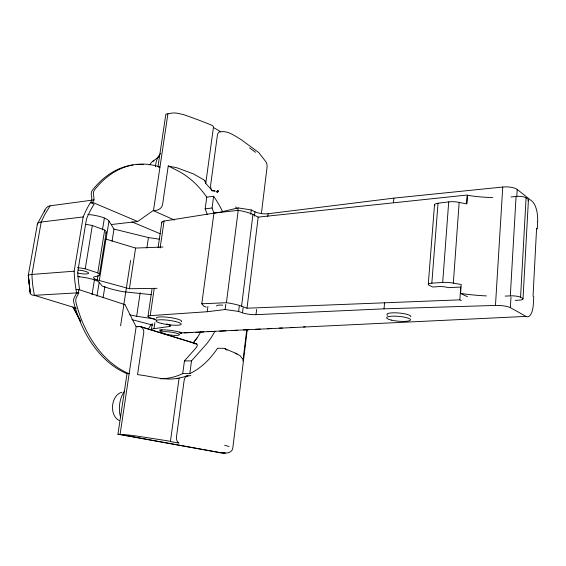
<?xml version="1.0" encoding="UTF-8"?>
<svg xmlns="http://www.w3.org/2000/svg" width="566" height="566" viewBox="0 0 566 566"><rect width="100%" height="100%" fill="white"/><g stroke="black" fill="none" stroke-linecap="round" stroke-linejoin="round"><path stroke-width="0.85" d="M537.65 221.575L537.268 228.905L536.589 228.395L533.052 296.011L533.745 296.435L533.349 304.041A16.584 6.544 87.2 0 1 529.967 315.517A16.69 6.587 87.2 0 1 526.005 316.394L180.971 332.921A11.016 1.804 7.5 0 0 165.817 329.928A11.016 1.804 7.5 0 0 161.529 332.023M515.209 300.383L518.739 300.199A7.62 1.712 3.5 0 0 522.411 298.204L520.564 297.242L526.076 197.867A7.45 2.356 2.2 0 0 516.072 196.437A62.359 21.041 2.5 0 1 511.013 196.968M522.998 299.004L528.411 200.173M505.141 296.082A63.993 15.388 3.7 0 0 510.306 295.862L516.072 196.437M526.005 316.394L510.362 307.635L510.978 297.051M516.786 196.494L517.197 189.433A11.03 3.58 2.3 0 0 502.75 187.028L393.872 198.121L268.121 213.743A9.332 2.724 7.1 0 1 254.962 211.783L251.269 209.936L238.109 207.906L220.4 212.123L164.062 221.058A8.695 2.314 8.4 0 0 161.996 222.855M156.23 319.988L149.735 317.576A8.9 1.564 7.7 0 1 150.238 315.651L207.227 311.725L225.112 309.531L238.626 311.42L242.481 312.821A9.572 1.847 6.8 0 0 255.995 314.668L384.031 308.838L495.469 305.428L502.75 187.028M461.382 300.652L459.847 299.846L460.752 287.054L448.13 287.655A7.04 1.634 4.4 0 0 439.046 286.594L432.771 287.004L429.092 285.271A7.358 1.733 4.4 0 1 431.83 283.17L442.69 282.434A11.115 2.618 4.2 0 1 453.331 283.113A63.838 15.919 3.6 0 0 461.198 284.457L460.568 293.421L467.502 296.74M466.61 203.739L467.226 195.015L258.188 217.118L252.938 214.514A21.593 6.113 7.5 0 0 238.215 210.368L213.934 213.092L201.793 303.786L203.817 306.227L206.314 307.112M453.331 283.113L459.16 202.387A10.896 3.389 3.5 0 0 448.718 201.885L438.034 203.222A7.216 2.243 3.7 0 0 434.914 205.741M442.69 282.434L448.718 201.885M431.83 283.17L438.034 203.222M428.278 284.252L434.511 204.736M384.031 308.838L384.576 302.683M393.476 202.515L393.872 198.121M255.995 314.668L256.624 309.404M267.803 216.375L268.121 213.743M242.948 360.981L246.79 329.454M247.257 329.561L232.824 447.954C232.166 453.161 226.181 453.522 222.12 452.885L225.218 452.977L222.679 452.913M261.365 213.792L267.138 166.432L266.777 163.609L266.239 162.244L258.846 152.65L240.868 139.42C234.89 136.01 228.848 131.064 221.511 131.666M242.481 312.821L243.125 307.6M254.424 216.134L254.962 211.783M459.847 299.846L247.024 308.201L258.188 217.118M238.626 311.42L239.284 306.171M250.724 214.309L251.269 209.936M247.024 308.201L241.576 306.171L252.938 214.514M225.112 309.531L225.784 304.275M237.777 210.531L238.109 207.906M201.793 303.786L226.414 302.704L238.215 210.368M207.227 311.725L207.92 306.482M160.355 378.781A106.026 73.212 85.9 0 0 182.726 373.595L189.787 373.659L191.499 360.903L206.901 343.555A95.696 65.663 85.8 0 0 214.755 331.556M214.167 213.736L212.066 208.012L213.644 196.253L206.76 197.117A105.962 73.113 85.8 0 0 177.321 170.55L168.244 165.987L162.52 204.885C161.706 208.953 157.221 210.75 153.457 210.708L167.911 113.816M170.408 441.558L179.104 378.038A106.825 72.943 85.9 0 0 187.113 375.831A5.809 3.863 -87.9 0 0 184.127 380.479L176.514 436.627A5.936 3.927 -84.8 0 0 179.012 443.072L170.408 441.558A7.153 0.432 6.8 0 0 168.604 441.013L167.31 440.794A257.94 12.487 7.1 0 0 136.639 436.061A12.155 0.736 6.9 0 0 122.935 434.554L117.94 434.256L127.003 373.694A106.974 74.882 85.7 0 1 73.842 302.605A6.261 4.74 87.7 0 1 74.995 296.209A6.297 4.804 86.9 0 0 76.283 293.146L76.622 292.884L75.703 287.592A101.151 70.778 85.7 0 1 74.146 271.206L83.188 216.927A101.151 70.778 85.7 0 1 89.541 204.036L91.925 200.187L91.713 199.734A6.184 4.563 79.8 0 0 91.522 196.289A6.127 4.471 79.8 0 1 92.442 190.162A106.974 74.882 85.7 0 1 132.932 164.932M215.045 191.103L212.116 190.735A106.755 72.844 85.8 0 0 205.748 183.483L213.417 127.484A6.615 2.405 8.8 0 0 211.967 125.39L210.814 124.838A240.713 71.649 10.6 0 0 183.313 114.53L176.734 113.122A11.228 4.118 9.5 0 0 170.642 113.285L165.845 114.212L158.02 166.482M182.726 373.595L184.452 360.91L196.381 347.46L197.385 345.508L197.074 344.114L140.043 326.433L136.201 326.405L120.091 434.384L221.016 452.814A5.476 3.446 -85.3 0 0 222.58 452.531L220.959 452.807M207.248 214.472L205.168 208.812L206.76 197.117M151.49 330.282A17.935 2.929 7.5 0 1 153.987 328.683L169.467 326.483L169.708 324.743M151.37 329.766L152.254 323.674M153.987 328.683L154.872 322.606M148.002 316.337L151.971 289.318M158.105 247.476L161.812 222.197M150.238 315.651L154.171 288.752M160.128 247.965L164.062 221.058M155.07 319.047L136.675 316.281L140.205 292.664M146.87 248.064L148.434 237.571L113.971 229.074L108.983 221.037A16.265 4.153 9.5 0 0 87.772 214.507M85.48 224.355A18.537 4.542 9.4 0 1 92.343 225.523L104.668 230.058L97.784 272.883A18.735 3.842 8.9 0 1 95.859 276.47A12.176 2.469 8.6 0 0 97.26 279.951L129.402 288.724L135.592 248.071L162.923 247.031M120.593 325.811L130.59 260.473M103.097 297.723L104.887 286.424M112.047 241.236L113.971 229.074M97.26 279.951L97.953 275.621M99.397 274.722L106.217 232.187M99.305 280.573L105.941 239.093L135.592 248.071M96.963 296.167L99.177 282.328A16.52 3.262 8.8 0 0 79.679 276.831L79.367 276.802M106.033 239.489L108.983 221.037M92.025 294.681L94.416 279.852M102.474 229.888L104.385 218.052M97.784 272.883L85.247 268.815L92.343 225.523M76.113 289.516L78.264 289.389L78.773 292.764L34.356 295.332L32.375 295.162L30.981 294.419L30.231 293.188L28.3 275.196L37.441 223.818L44.912 210.028L46.228 207.963L47.968 206.519L50.056 205.819L94.055 199.897L93.843 199.444A6.198 4.556 79.9 0 0 93.652 195.999A6.141 4.471 79.9 0 1 94.572 189.858A107.151 74.825 85.8 0 1 159.973 167.034L158.586 167.246M76.346 308.187L34.356 295.332L32.984 287.04A97.798 71.719 85.7 0 1 31.922 274.432L41.198 222.028L44.438 215.2L50.056 205.819M205.748 183.483L205.38 181.481L203.894 179.882L193.508 173.932L177.116 167.854L168.244 165.987M44.275 211.91L44.912 210.028M79.721 289.99A96.786 67.708 85.7 0 1 77.733 271.8L86.506 218.893A96.786 67.708 85.7 0 1 94.083 204.206L90.475 202.678L92.605 202.395L94.055 199.897M197.216 337.711L193.218 343.088L197.216 337.711A94.621 66.017 85.8 0 0 200.739 331.874M127.003 373.694L129.14 373.716A107.151 74.825 85.8 0 1 76 302.499A6.268 4.74 87.7 0 1 77.146 296.089A6.311 4.804 86.9 0 0 78.433 293.025L78.773 292.764M152.608 161.466L159.57 156.216M111.573 224.504L137.687 221.504L153.174 210.58L174.406 220.004M140.043 326.433C142.49 327.19 144.104 329.858 143.764 332.384L137.545 374.664A11.985 1.408 7.3 0 1 145.391 375.767C156.329 377.656 168.307 380.614 179.104 378.038M176.55 378.675L178.75 378.329M41.198 222.028L83.188 216.927M205.168 208.812L212.066 208.012M31.922 274.432L74.146 271.206M76.283 293.146L78.433 293.025M184.035 332.872L192.433 332.539M195.956 332.355L203.887 331.959M207.856 331.676L215.349 331.379M219.75 331.16L225.919 330.848M231.685 330.487L237.38 330.268M243.55 329.957L248.835 329.695M255.514 329.292L260.289 329.115M267.343 328.761L270.866 328.584M279.342 328.096L282.321 328.004M290.811 327.516L293.782 327.424M303.475 326.936L305.237 326.851M123.572 304.699L124.987 304.635L135.904 326.313L137.885 326.922M129.402 288.724L157.051 288.342M194.195 343.704L196.692 343.859L139.123 326.32M184.452 360.91L191.499 360.903M79.679 276.831L77.775 276.265M117.94 434.256L221.016 452.814M151.738 294.702L123.812 291.773A29.673 5.936 8.3 0 1 108.148 288.066L102.333 286.155L99.177 282.328M148.434 237.571L159.662 239.234M129.77 314.866L136.675 316.281M131.857 319.585L152.94 325.188M181.523 333.24L179.889 333.013A11.009 1.818 7.5 0 0 181.516 332.56M224.631 445.272L229.096 446.532M74.457 307.989L75.766 308.371M78.264 289.389L124.987 304.635M235.208 353.276L239.899 355.498L242.722 359.077M166.779 323.915L169.213 324.813A8.582 1.457 7.6 0 1 169.467 326.483M189.787 373.659A106.62 73.007 85.9 0 0 217.528 348.253L224.193 348.359L237.204 353.884M131.949 221.879L160.284 233.8M92.605 202.395L137.687 221.504M180.971 332.921L181.516 333.225M213.417 127.484L220.966 131.906A5.483 3.403 79.8 0 0 217.394 135.253L210.658 184.898A5.519 3.516 81.9 0 0 212.116 190.735M225.176 348.755L226.916 350.163M526.076 197.867L527.859 199.105A7.436 2.342 2.1 0 1 527.929 200.845M249.585 147.889L255.535 152.275M517.197 189.433L532.196 201.369A16.28 6.297 85.4 0 1 537.658 221.582M204.531 180.434L205.798 182.528M72.887 306.998L80.153 320.519M80.167 320.398L73.347 307.281L80.804 321.813M235.774 206.823L236.454 208.26M30.231 293.188L28.307 275.557A15.954 1.79 3.1 0 1 32.113 274.46M28.3 275.196L30.097 291.589M119.284 420.552A14.582 10.379 -85.2 0 1 112.57 405.581A14.582 10.379 -85.2 0 1 121.916 392.245M120.664 417.489A23.574 16.534 -85.5 0 1 124.64 390.901M149.799 164.904A13.711 9.289 80.1 0 1 153.917 160.716M155.438 166.829A22.152 14.78 80.3 0 1 160.44 153.584M212.087 190.7A5.384 3.078 27.7 0 1 215.045 191.06M213.644 196.253A106.557 72.915 85.8 0 1 222.41 211.217M190.841 375.576A5.681 1.174 -9.4 0 1 187.947 375.874M162.138 330.141A9.084 1.5 7.5 0 1 161.812 329.631M179.776 331.839A9.084 1.5 7.5 0 1 179.804 332.079M161.72 330.685A11.009 1.818 7.5 0 1 159.966 329.667M156.527 318.297A12.693 2.222 7.6 0 1 169.63 317.484A12.693 2.222 7.6 0 1 181.304 321.714M387.682 315.382A11.999 2.448 5.1 0 1 397.403 312.892A11.999 2.448 5.1 0 1 410.697 316.776M173.125 219.764A12.388 3.325 8.3 0 1 174.47 219.558M495.469 305.428A11.362 2.448 3.8 0 1 510.362 307.635M459.16 202.387A62.501 20.56 2.6 0 0 466.865 203.852L467.466 195.284A62.359 21.041 2.5 0 0 492.745 197.555M226.414 302.704A22.088 4.309 7.1 0 1 241.576 306.171M216.615 306.029A7.811 1.521 7.1 0 1 222.714 305.166M486.463 295.912A63.993 15.388 3.7 0 1 460.568 293.421M510.306 295.862A7.634 1.719 3.5 0 1 520.564 297.242M78.264 270.081A7.804 1.599 8.9 0 1 88.636 273.222A7.804 1.599 8.9 0 1 77.712 272.989M104.668 230.058A18.537 4.542 9.4 0 1 105.785 233.079M77.429 267.598A18.735 3.842 8.9 0 1 85.247 268.815M37.363 224.822A15.742 4.974 16.2 0 1 41.134 221.992M150.903 324.771A79.976 58.723 85.7 0 1 148.816 328.223M136.413 164.557A106.974 74.882 85.7 0 1 143.361 164.501M219.969 452.616A5.469 3.446 -85.2 0 1 218.943 452.673M217.804 190.473L217.04 192.065L217.5 192.369L218.702 190.968L217.04 192.065L216.566 191.782L217.804 190.473M187.572 375.824L186.66 376.744L188.068 375.81L187.572 375.824M165.477 334.131A9.091 1.479 7.5 0 0 179.429 334.761A9.091 1.479 7.5 0 0 166.397 331.676A9.091 1.479 7.5 0 0 165.477 334.131M161.671 323.455A12.7 2.193 7.6 0 0 181.184 324.261A12.7 2.193 7.6 0 0 162.987 319.804A12.7 2.193 7.6 0 0 161.671 323.455M391.318 320.087A12.006 2.413 5.1 0 0 410.421 320.108A12.006 2.413 5.1 0 0 393.922 316.153A12.006 2.413 5.1 0 0 391.318 320.087"/></g></svg>
